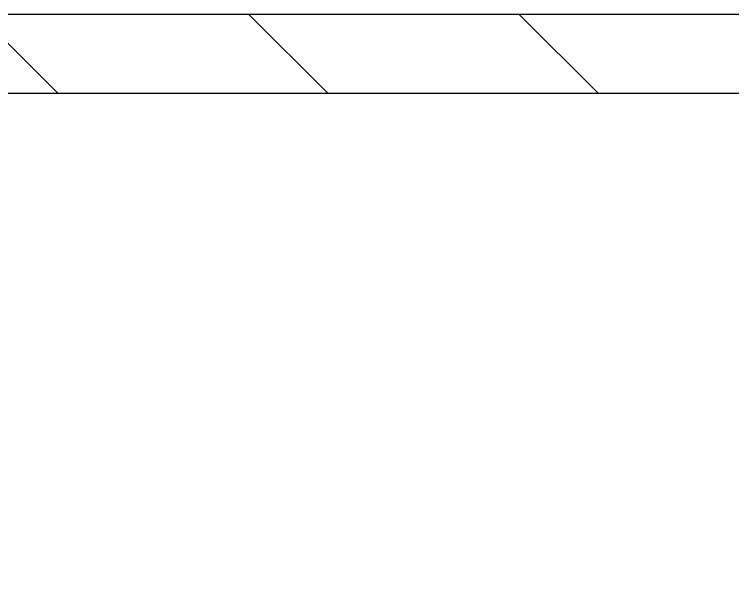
# Model space of a CAD drawing. Header units: inches. Extents: x -233729 to 737493, y -275239 to 196021.
# Drawn here: x 357716 to 359507, y -219450 to -218026 of the extents above; entities that cross this region are included whole.
import ezdxf

# ---------------------------------------------------------------- set-up
doc = ezdxf.new("R2010")
doc.units = ezdxf.units.IN
doc.header["$MEASUREMENT"] = 0
doc.layers.add('_FL_FAC_OFFICES', color=252, linetype='Continuous')
doc.layers.add('_FL_FAC_WALLS', color=252, linetype='Continuous')

# ---------------------------------------------------------------- blocks, each defined once
blk = doc.blocks.new('FL_Building')
at = {"layer": '_FL_FAC_OFFICES', "transparency": 33554687}
h = blk.add_hatch(dxfattribs=at)
h.set_pattern_fill('ANSI31', color=8, scale=150, angle=90)
h.set_pattern_definition([(135, (830121.37, -942416.37), (-336.7596, -336.7596), [])])
h.paths.add_polyline_path([(2249388.4, -302501.9), (2249388.4, -303232.2), (2249515.4, -303232.2), (2249515.4, -302501.9), (2249515.4, -302305.1), (2242457.4, -302305.1), (2242457.4, -302501.9), (2242457.4, -304305.3), (2242654.2, -304305.3), (2242654.2, -302501.9)])
at = {"layer": '_FL_FAC_OFFICES', "color": 0}
blk.add_lwpolyline([(2249388.4, -302501.9), (2249388.4, -303232.2), (2249515.4, -303232.2), (2249515.4, -302501.9), (2249515.4, -302305.1), (2242457.4, -302305.1), (2242457.4, -302501.9), (2242457.4, -304305.3), (2242654.2, -304305.3), (2242654.2, -302501.9)], close=True, dxfattribs=at)
blk = doc.blocks.new('A$C667968a6')
at = {"layer": '_FL_FAC_WALLS', "linetype": 'Continuous', "lineweight": -3}
blk.add_blockref('FL_Building', (-2249813.7, 156686.2), dxfattribs=at)

msp = doc.modelspace()

# ---------------------------------------------------------------- block references
msp.add_blockref('A$C667968a6', (362913.6874, -72406.61113, -162219.4368))

doc.saveas('drawing.dxf')
